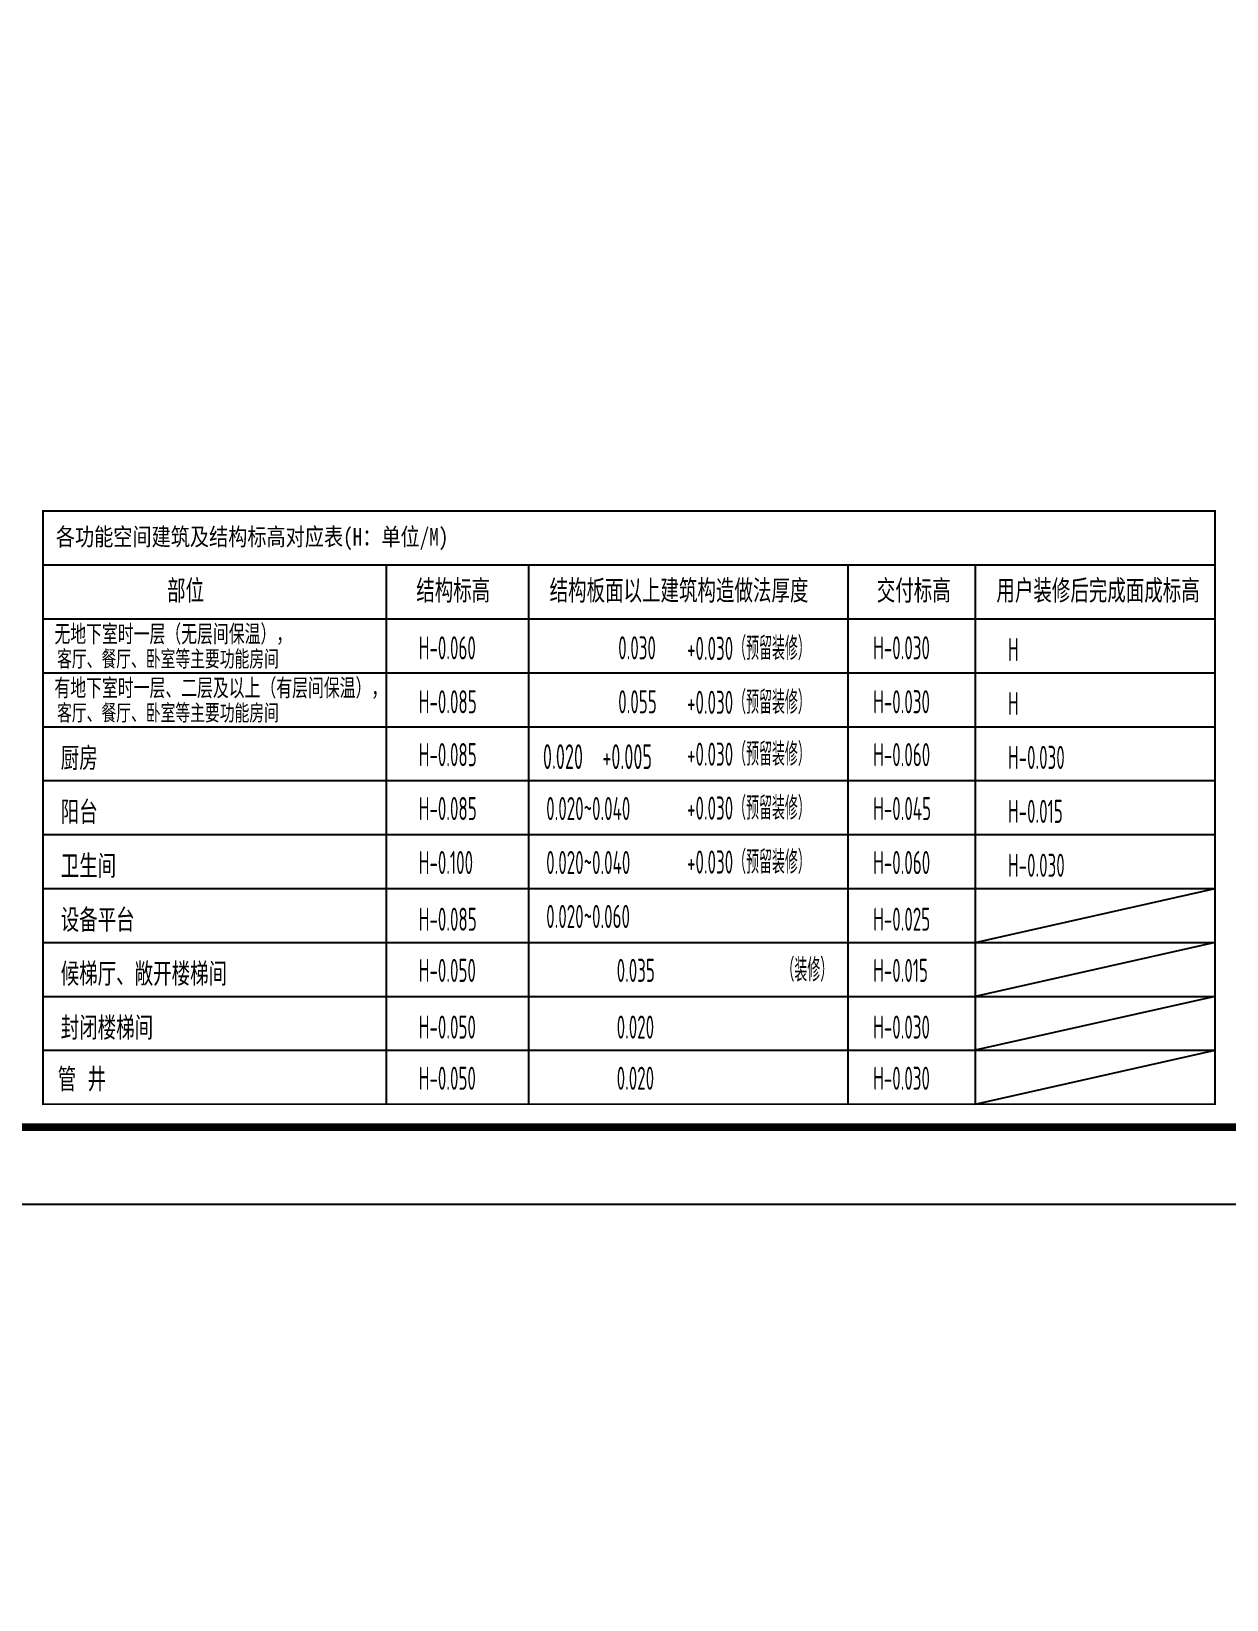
# Model space of a CAD drawing. Extents: x -518115 to 389031, y -231062 to 1628073.
# Drawn here: x 53724 to 69242, y 714536 to 734889 of the extents above; entities that cross this region are included whole.
import ezdxf
from ezdxf.xclip import XClip

# ---------------------------------------------------------------- set-up
doc = ezdxf.new("R2010")
doc.units = 0
doc.header["$LTSCALE"] = 1000
doc.header["$MEASUREMENT"] = 0
doc.header["$XCLIPFRAME"] = 0
doc.linetypes.add('DOTE', pattern=[2.42, 2, -0.2, 0.02, -0.2])
for name, color, linetype in [('C-Sheet-图框', 101, 'Continuous'), ('PUB_TEXT', 4, 'Continuous'), ('图框', 140, 'Continuous')]:
    doc.layers.add(name, color=color, linetype=linetype)
doc.layers.add('DOTE', color=19, linetype='DOTE', lineweight=9)
doc.layers.add('yichutu', color=7, linetype='Continuous', true_color=0xffffff, plot=False)
doc.styles.add('宋体', font='', dxfattribs={"height": 50})
doc.styles.add('房间名称', font='TSSDENG', dxfattribs={"width": 0.8, "bigfont": 'HZTXT'})
doc.styles.get('宋体').set_extended_font_data('SimSun')

# ---------------------------------------------------------------- blocks, each defined once
blk = doc.blocks.new('A$C74D73064')
at = {"layer": 'DOTE', "color": 5}
for p, q in [((32730, 93137), (32730, 8149)), ((38530, 93137), (38530, 8149))]:
    blk.add_line(p, q, dxfattribs=at)
blk = doc.blocks.new('TK')
at = {"layer": '图框'}
blk.add_lwpolyline([(465375, 548714), (549475, 548714), (549475, 489314), (465375, 489314)], close=True, dxfattribs=at)
blk.add_lwpolyline([(465375, 548714), (549475, 548714), (549475, 489314), (465375, 489314)], close=True, dxfattribs=at)
at = {"layer": '图框', "const_width": 100}
blk.add_lwpolyline([(548475, 490314), (548475, 547714), (467875, 547714), (467875, 490314)], close=True, dxfattribs=at)
blk = doc.blocks.new('A$C78D13F63')
at = {"layer": 'C-Sheet-图框', "color": 0}
for p, q in [((52360, 7300), (67578, 7300)), ((56815, 7300), (56815, 300)), ((58665, 7300), (58665, 300)), ((62812, 7300), (62812, 300)), ((64465, 7300), (64465, 300)), ((52360, 6600), (67578, 6600)), ((52360, 5900), (67578, 5900)), ((52360, 5200), (67578, 5200)), ((52360, 4500), (67578, 4500)), ((52360, 3800), (67578, 3800)), ((52360, 3100), (67578, 3100)), ((52360, 2400), (67578, 2400)), ((52360, 1700), (67578, 1700)), ((52360, 1000), (67578, 1000))]:
    blk.add_line(p, q, dxfattribs=at)
at = {"layer": 'C-Sheet-图框', "color": 0, "const_width": 24}
blk.add_lwpolyline([(52360, 300), (52360, 8000), (67578, 8000), (67578, 300), (52360, 300)], dxfattribs=at)
at = {"layer": 'PUB_TEXT', "color": 251, "true_color": 0x636466}
for p, q in [((64465, 2400), (67578, 3100)), ((67578, 2400), (64465, 1700)), ((67578, 1700), (64465, 1000)), ((64465, 300), (67578, 1000))]:
    blk.add_line(p, q, dxfattribs=at)
at = {"layer": 'PUB_TEXT', "color": 2}
for s, height, style, width, p in [('各功能空间建筑及结构标高对应表(H：单位/M)', 227.85, '宋体', 0.8, (52528, 7551)), ('H-0.060', 300, '房间名称', 0.56, (57240, 6073)), ('H-0.030', 300, '房间名称', 0.56, (63139, 6073)), ('H-0.085', 300, '房间名称', 0.56, (57240, 5373)), ('H-0.030', 300, '房间名称', 0.56, (63139, 5373)), ('H-0.085', 300, '房间名称', 0.56, (57240, 4687)), ('H-0.060', 300, '房间名称', 0.56, (63139, 4687)), ('H-0.085', 300, '房间名称', 0.56, (57240, 3987)), ('H-0.045', 300, '房间名称', 0.56, (63139, 3987)), ('H-0.100', 300, '房间名称', 0.56, (57240, 3287)), ('H-0.060', 300, '房间名称', 0.56, (63139, 3287)), ('H-0.085', 300, '房间名称', 0.56, (57240, 2551)), ('H-0.025', 300, '房间名称', 0.56, (63139, 2551)), ('H-0.050', 300, '房间名称', 0.56, (57240, 1887)), ('H-0.015', 300, '房间名称', 0.56, (63139, 1887)), ('H-0.050', 300, '房间名称', 0.56, (57240, 1151)), ('H-0.030', 300, '房间名称', 0.56, (63139, 1151)), ('H-0.050', 300, '房间名称', 0.56, (57240, 487)), ('H-0.030', 300, '房间名称', 0.56, (63139, 487))]:
    blk.add_text(s, height=height, dxfattribs=dict(at, style=style, width=width)).set_placement(p)
at = {"layer": 'PUB_TEXT', "style": '房间名称'}
for s, height, width, p in [('部位', 300, 0.8, (53972, 6810)), ('结构标高', 300, 0.8, (57207, 6810)), ('结构板面以上建筑构造做法厚度', 300, 0.8, (58938, 6810)), ('交付标高', 300, 0.8, (63186, 6810)), ('用户装修后完成面成标高', 300, 0.8, (64739, 6810)), ('0.030', 300, 0.56, (59829, 6073)), ('客厅、餐厅、卧室等主要功能房间', 240, 0.8, (52544, 5953)), ('客厅、餐厅、卧室等主要功能房间', 240, 0.8, (52544, 5253)), ('0.055', 300, 0.56, (59829, 5373)), ('厨房', 300, 0.8, (52591, 4637)), ('0.020', 321.4, 0.56, (58851, 4650)), ('0.020~0.040', 300, 0.56, (58894, 3987)), ('阳台', 300, 0.8, (52591, 3937)), ('卫生间', 300, 0.8, (52591, 3237)), ('0.020~0.040', 300, 0.56, (58894, 3287)), ('设备平台', 300, 0.8, (52591, 2537)), ('0.020~0.060', 300, 0.56, (58894, 2587)), ('候梯厅、敞开楼梯间', 300, 0.8, (52591, 1837)), ('0.035', 300, 0.56, (59809, 1887)), ('封闭楼梯间', 300, 0.8, (52591, 1137)), ('0.020', 300, 0.56, (59809, 1151)), ('管 井', 300, 0.8, (52553, 469)), ('0.020', 300, 0.56, (59809, 487))]:
    blk.add_text(s, height=height, dxfattribs=dict(at, width=width)).set_placement(p)
at = {"layer": 'PUB_TEXT', "color": 1, "style": '房间名称', "width": 0.8}
for s, p in [('无地下室时一层（无层间保温），', (52510, 6268)), ('有地下室时一层、二层及以上（有层间保温），', (52510, 5568))]:
    blk.add_text(s, height=257.14, dxfattribs=at).set_placement(p)
at = {"layer": 'PUB_TEXT', "color": 251, "true_color": 0x636466, "style": '房间名称', "width": 0.56}
for s, p in [('+0.030（预留装修）', (60723, 6066)), ('+0.030（预留装修）', (60723, 5366)), ('+0.030（预留装修）', (60723, 4693)), ('+0.030（预留装修）', (60723, 3993)), ('+0.030（预留装修）', (60723, 3293)), ('（装修）', (61948, 1893))]:
    blk.add_text(s, height=300, dxfattribs=at).set_placement(p)
at = {"layer": 'PUB_TEXT', "color": 4, "style": '房间名称', "width": 0.56}
for s, p in [('H', (64889, 6051)), ('H', (64889, 5351)), ('H-0.030', (64889, 4651)), ('H-0.015', (64889, 3951)), ('H-0.030', (64889, 3251))]:
    blk.add_text(s, height=300, dxfattribs=at).set_placement(p)
at = {"layer": 'PUB_TEXT', "color": 3, "style": '房间名称', "width": 0.56}
blk.add_text('+0.005', height=321.4, dxfattribs=at).set_placement((59623, 4650))
blk = doc.blocks.new('yct-841-594-84100-59399.9999999999-100-1000.0')
at = {"layer": 'yichutu', "color": 7, "true_color": 0xffffff}
blk.add_lwpolyline([(0, 0), (0, 59400), (84100, 59400), (84100, 0)], close=True, dxfattribs=at)

msp = doc.modelspace()

# ---------------------------------------------------------------- block references
msp.add_blockref('TK', (-466360.9, 230351.7))
ref = msp.add_blockref('A$C74D73064', (26199.8, 686807.6))
XClip(ref).set_block_clipping_path([(-14883.2465761248, 50822.2554815406), (39116.7403027331, 70322.2568880918)])

# ---------------------------------------------------------------- next in the draw order: block references
msp.add_blockref('A$C78D13F63', (1514.1, 720665.3))

# ---------------------------------------------------------------- next in the draw order: block references
at = {"layer": 'yichutu'}
msp.add_blockref('yct-841-594-84100-59399.9999999999-100-1000.0', (-985.9, 719665.3), dxfattribs=at)

doc.saveas('drawing.dxf')
